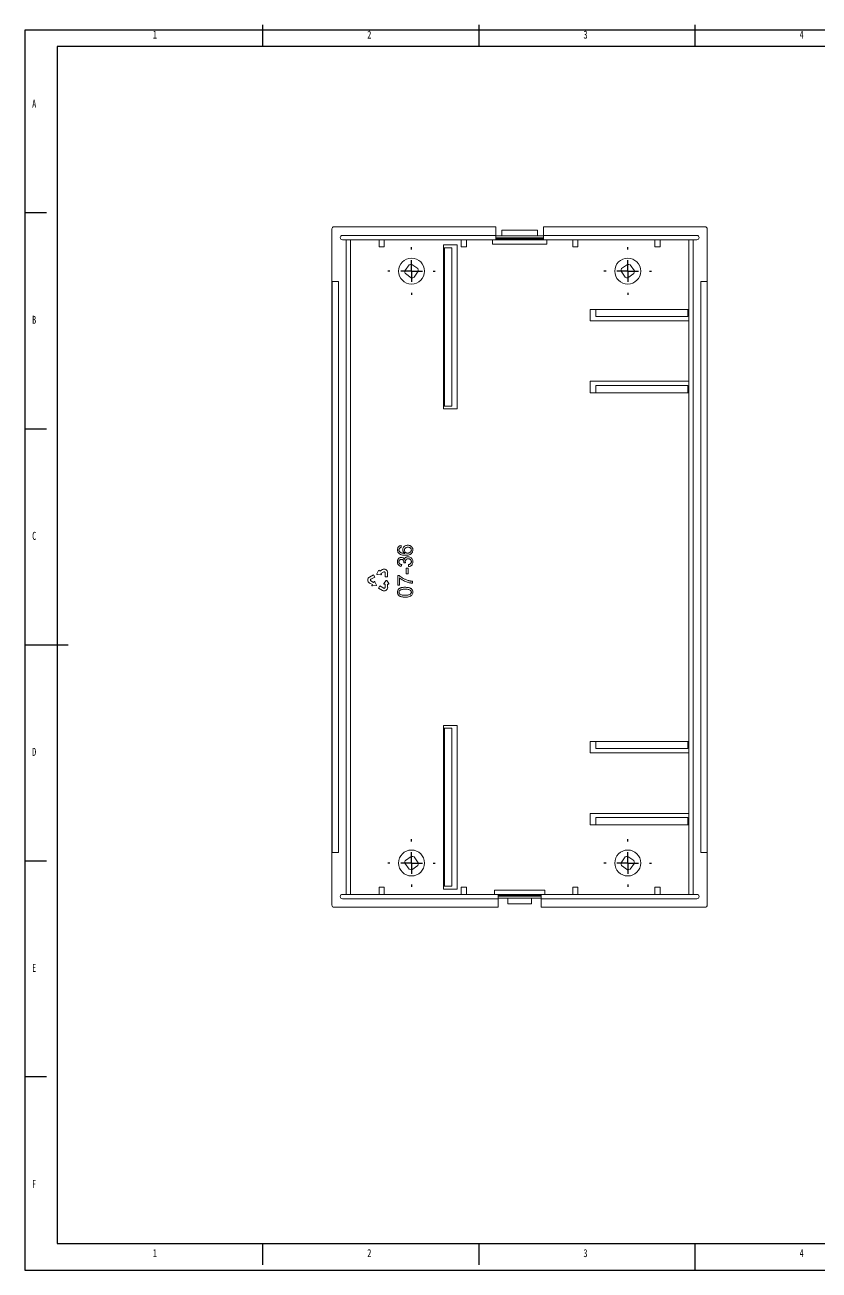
# Model space of a CAD drawing. Header units: millimetres. Extents: x 5 to 415, y 4 to 292.
# Drawn here: x 5 to 188.7, y 3.8 to 292 of the extents above; entities that cross this region are included whole.
import ezdxf

# ---------------------------------------------------------------- set-up
doc = ezdxf.new("R2010")
doc.units = ezdxf.units.MM
doc.layers.get('0').update_dxf_attribs({"linetype": 'CONTINUOUS'})
doc.styles.add('SLDTEXTSTYLE0', font='TXT', dxfattribs={"width": 0.75})

# ---------------------------------------------------------------- blocks, each defined once
blk = doc.blocks.new('SW_CENTERMARKSYMBOL_0')
at = {"color": 0, "linetype": 'Continuous'}
for p, q in [((0, 5), (0, 5.5)), ((-5, 0), (-5.5, 0)), ((0, 0), (-2.5, 0)), ((0, 0), (0, 2.5)), ((0, 0), (0, -2.5)), ((0, 0), (2.5, 0)), ((5, 0), (5.5, 0)), ((0, -5), (0, -5.5))]:
    blk.add_line(p, q, dxfattribs=at)
blk = doc.blocks.new('SW_CENTERMARKSYMBOL_1')
at = {"color": 0, "linetype": 'Continuous'}
for p, q in [((0, 5), (0, 5.5)), ((-5, 0), (-5.5, 0)), ((0, 0), (-2.5, 0)), ((0, 0), (0, 2.5)), ((0, 0), (0, -2.5)), ((0, 0), (2.5, 0)), ((5, 0), (5.5, 0)), ((0, -5), (0, -5.5))]:
    blk.add_line(p, q, dxfattribs=at)
blk = doc.blocks.new('SW_CENTERMARKSYMBOL_2')
at = {"color": 0, "linetype": 'Continuous'}
for p, q in [((0, 5), (0, 5.5)), ((-5, 0), (-5.5, 0)), ((0, 0), (-2.5, 0)), ((0, 0), (0, 2.5)), ((0, 0), (0, -2.5)), ((0, 0), (2.5, 0)), ((5, 0), (5.5, 0)), ((0, -5), (0, -5.5))]:
    blk.add_line(p, q, dxfattribs=at)
blk = doc.blocks.new('SW_CENTERMARKSYMBOL_3')
at = {"color": 0, "linetype": 'Continuous'}
for p, q in [((0, 5), (0, 5.5)), ((-5, 0), (-5.5, 0)), ((0, 0), (-2.5, 0)), ((0, 0), (0, 2.5)), ((0, 0), (0, -2.5)), ((0, 0), (2.5, 0)), ((5, 0), (5.5, 0)), ((0, -5), (0, -5.5))]:
    blk.add_line(p, q, dxfattribs=at)

msp = doc.modelspace()

# ---------------------------------------------------------------- linework, layer by layer
at = {"color": 7, "linetype": 'Continuous'}
for p, q in [((60, 287), (60, 292)), ((110, 292), (110, 287)), ((160, 287), (160, 292)), ((415, 290.81), (5, 290.81)), ((5, 290.81), (5, 3.81)), ((410, 287), (12.45, 287)), ((12.45, 287), (12.45, 10)), ((10, 248.5), (5, 248.5)), ((5, 198.5), (10, 198.5)), ((5, 148.5), (15, 148.5)), ((5, 98.5), (10, 98.5)), ((10, 48.5), (5, 48.5)), ((12.45, 10), (284.93, 10)), ((60, 5), (60, 10)), ((110, 10), (110, 5)), ((160, 3.81), (160, 10)), ((5, 3.81), (415, 3.81))]:
    msp.add_line(p, q, dxfattribs=at)
at = {"color": 7, "linetype": 'Continuous', "lineweight": 15}
for p, q in [((76.51, 245.27), (113.91, 245.27)), ((113.91, 243.27), (113.91, 245.27)), ((124.91, 245.27), (162.31, 245.27)), ((124.91, 245.27), (124.91, 243.27)), ((76.01, 232.62), (76.01, 244.77)), ((113.91, 243.27), (78.41, 243.27)), ((78.41, 242.27), (113.91, 242.27)), ((79.31, 242.27), (79.31, 90.77)), ((80.31, 242.27), (80.31, 90.77)), ((86.91, 240.62), (86.91, 242.27)), ((88.11, 240.62), (88.11, 242.27)), ((105.91, 242.27), (105.91, 240.62)), ((107.11, 242.27), (107.11, 240.62)), ((113.11, 241.27), (113.11, 242.27)), ((113.91, 243.17), (113.91, 243.27)), ((113.91, 243.17), (124.91, 243.17)), ((113.91, 242.72), (113.91, 243.17)), ((124.91, 242.72), (113.91, 242.72)), ((113.91, 242.72), (113.91, 242.53)), ((124.91, 242.53), (113.91, 242.53)), ((113.91, 242.47), (113.91, 242.53)), ((124.91, 242.47), (113.91, 242.47)), ((113.91, 242.47), (113.91, 242.27)), ((113.91, 242.27), (124.91, 242.27)), ((115.26, 244.47), (123.56, 244.47)), ((115.26, 243.17), (115.26, 244.47)), ((123.56, 244.47), (123.56, 243.17)), ((160.41, 243.27), (124.91, 243.27)), ((124.91, 243.27), (124.91, 243.17)), ((124.91, 243.17), (124.91, 242.72)), ((124.91, 242.53), (124.91, 242.72)), ((124.91, 242.47), (124.91, 242.53)), ((124.91, 242.47), (124.91, 242.27)), ((124.91, 242.27), (160.41, 242.27)), ((125.71, 242.27), (125.71, 241.27)), ((131.71, 242.27), (131.71, 240.62)), ((132.91, 240.62), (132.91, 242.27)), ((150.71, 240.62), (150.71, 242.27)), ((151.91, 240.62), (151.91, 242.27)), ((158.51, 90.77), (158.51, 242.27)), ((159.51, 90.77), (159.51, 242.27)), ((162.81, 244.77), (162.81, 232.62)), ((86.91, 240.62), (88.11, 240.62)), ((104.96, 241.07), (101.81, 241.07)), ((101.81, 241.07), (101.81, 203.17)), ((102.01, 240.37), (101.81, 240.37)), ((102.01, 203.77), (102.01, 240.37)), ((103.71, 240.37), (102.01, 240.37)), ((103.71, 203.77), (103.71, 240.37)), ((104.96, 203.17), (104.96, 241.07)), ((107.11, 240.62), (105.91, 240.62)), ((113.11, 241.27), (125.71, 241.27)), ((131.71, 240.62), (132.91, 240.62)), ((150.71, 240.62), (151.91, 240.62)), ((93.83, 236.46), (92.86, 235.08)), ((95.85, 235.6), (94.47, 236.57)), ((144.36, 236.57), (142.97, 235.6)), ((145.96, 235.08), (144.99, 236.46)), ((92.98, 234.44), (94.36, 233.47)), ((94.99, 233.59), (95.96, 234.97)), ((142.86, 234.97), (143.83, 233.59)), ((144.47, 233.47), (145.85, 234.44)), ((76.01, 232.62), (76.06, 232.59)), ((77.51, 232.62), (76.01, 232.62)), ((76.01, 100.42), (76.01, 232.62)), ((77.51, 232.59), (76.06, 232.59)), ((76.06, 232.59), (76.06, 100.45)), ((77.51, 232.62), (77.51, 232.59)), ((77.51, 232.59), (77.51, 100.45)), ((162.81, 232.62), (161.31, 232.62)), ((161.31, 232.59), (161.31, 232.62)), ((161.31, 232.59), (162.76, 232.59)), ((161.31, 100.45), (161.31, 232.59)), ((162.76, 232.59), (162.81, 232.62)), ((162.76, 100.45), (162.76, 232.59)), ((162.81, 232.62), (162.81, 100.42)), ((135.71, 226.17), (135.71, 223.52)), ((158.51, 226.17), (135.71, 226.17)), ((137.03, 226.17), (137.03, 224.52)), ((158.32, 226.17), (158.32, 224.52)), ((135.71, 223.52), (158.51, 223.52)), ((137.03, 224.52), (158.32, 224.52)), ((158.51, 209.52), (135.71, 209.52)), ((135.71, 209.52), (135.71, 206.87)), ((158.32, 208.52), (137.03, 208.52)), ((137.03, 208.52), (137.03, 206.87)), ((158.32, 206.87), (158.32, 208.52)), ((135.71, 206.87), (158.51, 206.87)), ((101.81, 203.77), (102.01, 203.77)), ((101.81, 203.17), (104.96, 203.17)), ((103.71, 203.77), (102.01, 203.77)), ((92.02, 171.5), (92.05, 171.07)), ((93, 167.47), (92.63, 167.52)), ((85.59, 164.72), (84.71, 164.22)), ((85.89, 164.21), (85.59, 164.72)), ((86.79, 165.71), (86.42, 164.95)), ((86.5, 164.81), (87.34, 164.75)), ((86.97, 165.72), (87.05, 165.57)), ((87.69, 165.94), (87.05, 165.57)), ((87.35, 165.05), (87.99, 165.42)), ((87.44, 164.9), (87.35, 165.05)), ((88.29, 165.24), (88.29, 164.23)), ((88.89, 164.23), (88.89, 165.24)), ((91.21, 164.57), (91.54, 164.57)), ((91.21, 162.3), (91.21, 164.57)), ((92.13, 167.1), (92.05, 166.67)), ((93.18, 164.95), (93.18, 166.27)), ((93.18, 166.27), (93.61, 166.27)), ((93.61, 164.95), (93.18, 164.95)), ((93.61, 166.27), (93.61, 164.95)), ((93.74, 166.62), (93.68, 167.05)), ((84.71, 162.83), (85.35, 162.46)), ((85.01, 163.7), (85.89, 164.21)), ((85.65, 162.98), (85.01, 163.35)), ((85.35, 162.46), (85.27, 162.31)), ((85.36, 162.16), (86.2, 162.22)), ((85.74, 163.13), (85.65, 162.98)), ((86.28, 162.36), (85.91, 163.12)), ((87.11, 162.14), (86.81, 161.62)), ((86.81, 161.62), (87.69, 161.11)), ((87.99, 161.63), (87.11, 162.14)), ((88.51, 163.4), (88.04, 162.7)), ((88.12, 162.54), (88.29, 162.54)), ((88.29, 164.23), (88.89, 164.23)), ((88.29, 162.54), (88.29, 161.8)), ((89.15, 162.7), (88.68, 163.4)), ((88.89, 162.54), (89.06, 162.54)), ((88.89, 161.8), (88.89, 162.54)), ((91.62, 162.3), (91.21, 162.3)), ((91.62, 164.02), (91.62, 162.3)), ((94.66, 163.23), (94.66, 162.79)), ((101.81, 129.87), (101.81, 91.97)), ((104.96, 129.87), (101.81, 129.87)), ((104.96, 91.97), (104.96, 129.87)), ((101.81, 129.27), (102.01, 129.27)), ((102.01, 92.67), (102.01, 129.27)), ((102.01, 129.27), (103.71, 129.27)), ((103.71, 129.27), (103.71, 92.67)), ((158.51, 126.17), (135.71, 126.17)), ((135.71, 126.17), (135.71, 123.52)), ((137.03, 126.17), (137.03, 124.52)), ((137.03, 124.52), (158.32, 124.52)), ((158.32, 126.17), (158.32, 124.52)), ((135.71, 123.52), (158.51, 123.52)), ((135.71, 109.52), (135.71, 106.87)), ((158.51, 109.52), (135.71, 109.52)), ((135.71, 106.87), (158.51, 106.87)), ((158.32, 108.52), (137.03, 108.52)), ((137.03, 108.52), (137.03, 106.87)), ((158.32, 106.87), (158.32, 108.52)), ((76.06, 100.45), (76.01, 100.42)), ((76.01, 100.42), (77.51, 100.42)), ((76.01, 88.27), (76.01, 100.42)), ((76.06, 100.45), (77.51, 100.45)), ((77.51, 100.45), (77.51, 100.42)), ((94.36, 99.57), (92.98, 98.6)), ((95.96, 98.08), (94.99, 99.46)), ((143.83, 99.46), (142.86, 98.08)), ((145.85, 98.6), (144.47, 99.57)), ((161.31, 100.45), (162.76, 100.45)), ((161.31, 100.42), (161.31, 100.45)), ((161.31, 100.42), (162.81, 100.42)), ((162.81, 100.42), (162.76, 100.45)), ((162.81, 100.42), (162.81, 88.27)), ((92.86, 97.97), (93.83, 96.59)), ((94.47, 96.47), (95.85, 97.44)), ((142.97, 97.44), (144.36, 96.47)), ((144.99, 96.59), (145.96, 97.97)), ((88.11, 92.42), (86.91, 92.42)), ((86.91, 92.42), (86.91, 90.77)), ((88.11, 90.77), (88.11, 92.42)), ((101.81, 92.67), (102.01, 92.67)), ((102.01, 92.67), (103.71, 92.67)), ((105.91, 90.77), (105.91, 92.42)), ((105.91, 92.42), (107.11, 92.42)), ((107.11, 92.42), (107.11, 90.77)), ((132.91, 92.42), (131.71, 92.42)), ((131.71, 92.42), (131.71, 90.77)), ((132.91, 92.42), (132.91, 90.77)), ((151.91, 92.42), (150.71, 92.42)), ((150.71, 92.42), (150.71, 90.77)), ((151.91, 90.77), (151.91, 92.42)), ((114.41, 90.77), (78.41, 90.77)), ((78.41, 89.77), (114.41, 89.77)), ((101.81, 91.97), (104.96, 91.97)), ((113.61, 90.77), (113.61, 91.77)), ((125.21, 91.77), (113.61, 91.77)), ((124.41, 90.77), (114.41, 90.77)), ((114.41, 90.57), (114.41, 90.77)), ((114.41, 90.57), (124.41, 90.57)), ((114.41, 90.57), (114.41, 90.52)), ((114.41, 90.52), (124.41, 90.52)), ((114.41, 90.52), (114.41, 90.33)), ((124.41, 90.33), (114.41, 90.33)), ((114.41, 90.33), (114.41, 89.87)), ((114.41, 89.87), (124.41, 89.87)), ((114.41, 89.77), (114.41, 89.87)), ((114.41, 87.77), (114.41, 89.77)), ((116.66, 89.87), (116.66, 88.57)), ((122.16, 89.87), (122.16, 88.57)), ((124.41, 90.57), (124.41, 90.77)), ((160.41, 90.77), (124.41, 90.77)), ((124.41, 90.57), (124.41, 90.52)), ((124.41, 90.33), (124.41, 90.52)), ((124.41, 89.87), (124.41, 90.33)), ((124.41, 89.87), (124.41, 89.77)), ((124.41, 89.77), (160.41, 89.77)), ((124.41, 89.77), (124.41, 87.77)), ((125.21, 90.77), (125.21, 91.77)), ((114.41, 87.77), (76.51, 87.77)), ((116.66, 88.57), (122.16, 88.57)), ((162.31, 87.77), (124.41, 87.77))]:
    msp.add_line(p, q, dxfattribs=at)
for centre in [(94.41, 235.02), (144.41, 235.02), (94.41, 98.02), (144.41, 98.02)]:
    msp.add_circle(centre, 3, dxfattribs=at)
for centre, radius, start, end in [((78.41, 242.77), 0.5, 90, 270), ((160.41, 242.77), 0.5, 270, 90), ((94.41, 235.02), 1.55, 87.9959, 112.0041), ((144.41, 235.02), 1.55, 67.9959, 92.0041), ((94.41, 235.02), 1.55, 177.9959, 202.0041), ((94.41, 235.02), 1.55, 267.9959, 292.0041), ((94.41, 235.02), 1.55, 357.9959, 22.0041), ((144.41, 235.02), 1.55, 157.9959, 182.0041), ((144.41, 235.02), 1.55, 247.9959, 272.0041), ((144.41, 235.02), 1.55, 337.9959, 2.0041), ((86.51, 164.91), 0.1, 153.9061, 266.0939), ((86.88, 165.67), 0.1, 30, 153.9061), ((87.35, 164.85), 0.1, 266.0939, 30), ((88.09, 165.24), 0.803, 0, 120), ((88.09, 165.24), 0.203, 0, 120), ((85.11, 163.52), 0.803, 120, 240), ((85.11, 163.52), 0.203, 120, 240), ((85.35, 162.26), 0.1, 150, 273.9061), ((85.82, 163.08), 0.1, 26.0939, 150), ((86.19, 162.32), 0.1, 273.9061, 26.0939), ((88.09, 161.8), 0.803, 240, 0), ((88.09, 161.8), 0.203, 240, 0), ((88.12, 162.64), 0.1, 146.0939, 270), ((88.59, 163.34), 0.1, 33.9061, 146.0939), ((89.06, 162.64), 0.1, 270, 33.9061), ((94.41, 98.02), 1.55, 157.9959, 182.0041), ((94.41, 98.02), 1.55, 67.9959, 92.0041), ((94.41, 98.02), 1.55, 337.9959, 2.0041), ((144.41, 98.02), 1.55, 177.9959, 202.0041), ((144.41, 98.02), 1.55, 87.9959, 112.0041), ((144.41, 98.02), 1.55, 357.9959, 22.0041), ((94.41, 98.02), 1.55, 247.9959, 272.0041), ((144.41, 98.02), 1.55, 267.9959, 292.0041), ((78.41, 90.27), 0.5, 90, 270), ((160.41, 90.27), 0.5, 270, 90)]:
    msp.add_arc(centre, radius, start, end, dxfattribs=at)
for centre, major_axis in [((76.51, 244.77), (0.354, -0.354)), ((162.31, 244.77), (-0.354, -0.354)), ((76.51, 88.27), (0.354, 0.354)), ((162.31, 88.27), (-0.354, 0.354))]:
    msp.add_ellipse(centre, major_axis=major_axis, ratio=0.999924, start_param=2.356233, end_param=3.926953, dxfattribs=at)
for points, knots in [([(91.15, 170.51), (91.15, 170.57), (91.16, 170.76), (91.24, 171), (91.34, 171.14), (91.38, 171.18)], [0, 0, 0, 0, 0.284392, 0.753076, 1, 1, 1, 1]), ([(91.55, 169.63), (91.48, 169.68), (91.34, 169.82), (91.19, 170.1), (91.15, 170.35), (91.15, 170.49), (91.15, 170.51)], [0, 0, 0, 0, 0.256577, 0.597562, 0.939757, 1, 1, 1, 1]), ([(91.38, 171.18), (91.43, 171.23), (91.55, 171.35), (91.78, 171.46), (91.95, 171.49), (92.02, 171.5)], [0, 0, 0, 0, 0.284943, 0.712663, 1, 1, 1, 1]), ([(91.5, 170.48), (91.5, 170.52), (91.51, 170.63), (91.57, 170.78), (91.65, 170.87), (91.68, 170.91)], [0, 0, 0, 0, 0.266187, 0.65599, 1, 1, 1, 1]), ([(91.61, 170.12), (91.6, 170.15), (91.56, 170.2), (91.51, 170.32), (91.5, 170.42), (91.5, 170.48)], [0, 0, 0, 0, 0.268215, 0.517392, 1, 1, 1, 1]), ([(92.05, 169.8), (92, 169.82), (91.91, 169.86), (91.75, 169.96), (91.67, 170.06), (91.61, 170.12)], [0, 0, 0, 0, 0.283079, 0.566588, 1, 1, 1, 1]), ([(92.05, 171.07), (92.01, 171.06), (91.92, 171.04), (91.8, 170.99), (91.72, 170.94), (91.68, 170.91)], [0, 0, 0, 0, 0.321446, 0.65457, 1, 1, 1, 1]), ([(92.71, 171.26), (92.66, 171.21), (92.53, 171.07), (92.41, 170.82), (92.4, 170.62), (92.39, 170.53)], [0, 0, 0, 0, 0.268855, 0.66151, 1, 1, 1, 1]), ([(92.39, 170.53), (92.39, 170.49), (92.4, 170.4), (92.43, 170.24), (92.47, 170.13), (92.51, 170.06)], [0, 0, 0, 0, 0.258783, 0.517406, 1, 1, 1, 1]), ([(92.51, 170.06), (92.53, 170.02), (92.58, 169.93), (92.69, 169.8), (92.79, 169.72), (92.86, 169.68)], [0, 0, 0, 0, 0.271803, 0.543098, 1, 1, 1, 1]), ([(93.52, 171.56), (93.44, 171.56), (93.23, 171.55), (92.94, 171.45), (92.77, 171.31), (92.71, 171.26)], [0, 0, 0, 0, 0.282774, 0.717779, 1, 1, 1, 1]), ([(92.77, 170.44), (92.77, 170.49), (92.78, 170.61), (92.85, 170.79), (92.94, 170.88), (92.98, 170.93)], [0, 0, 0, 0, 0.271231, 0.656874, 1, 1, 1, 1]), ([(92.98, 169.95), (92.95, 169.98), (92.86, 170.07), (92.78, 170.24), (92.77, 170.38), (92.77, 170.44)], [0, 0, 0, 0, 0.266715, 0.661712, 1, 1, 1, 1]), ([(92.98, 170.93), (93.03, 170.97), (93.15, 171.06), (93.35, 171.11), (93.49, 171.12), (93.55, 171.12)], [0, 0, 0, 0, 0.298327, 0.716421, 1, 1, 1, 1]), ([(94.14, 171.42), (94.09, 171.44), (93.99, 171.49), (93.78, 171.55), (93.63, 171.56), (93.52, 171.56)], [0, 0, 0, 0, 0.261079, 0.521794, 1, 1, 1, 1]), ([(93.55, 171.12), (93.61, 171.12), (93.78, 171.11), (93.99, 171.05), (94.11, 170.96), (94.15, 170.93)], [0, 0, 0, 0, 0.294374, 0.773845, 1, 1, 1, 1]), ([(94.26, 170.1), (94.24, 170.07), (94.2, 170.01), (94.1, 169.92), (94.01, 169.87), (93.95, 169.84)], [0, 0, 0, 0, 0.273736, 0.542195, 1, 1, 1, 1]), ([(94.57, 171.03), (94.54, 171.07), (94.48, 171.16), (94.34, 171.3), (94.22, 171.37), (94.14, 171.42)], [0, 0, 0, 0, 0.269826, 0.539235, 1, 1, 1, 1]), ([(94.15, 170.93), (94.18, 170.89), (94.26, 170.81), (94.35, 170.65), (94.36, 170.52), (94.37, 170.46)], [0, 0, 0, 0, 0.271335, 0.651596, 1, 1, 1, 1]), ([(94.37, 170.46), (94.37, 170.43), (94.36, 170.36), (94.33, 170.24), (94.29, 170.15), (94.26, 170.1)], [0, 0, 0, 0, 0.267439, 0.534662, 1, 1, 1, 1]), ([(94.33, 169.59), (94.39, 169.65), (94.54, 169.79), (94.69, 170.1), (94.71, 170.34), (94.72, 170.47)], [0, 0, 0, 0, 0.265599, 0.624545, 1, 1, 1, 1]), ([(94.72, 170.47), (94.72, 170.52), (94.72, 170.62), (94.68, 170.82), (94.61, 170.95), (94.57, 171.03)], [0, 0, 0, 0, 0.268854, 0.537836, 1, 1, 1, 1]), ([(91.15, 167.72), (91.15, 167.77), (91.15, 167.86), (91.18, 168.04), (91.24, 168.17), (91.27, 168.25)], [0, 0, 0, 0, 0.262723, 0.525692, 1, 1, 1, 1]), ([(91.38, 167.03), (91.34, 167.08), (91.23, 167.23), (91.16, 167.47), (91.15, 167.65), (91.15, 167.72)], [0, 0, 0, 0, 0.279567, 0.722954, 1, 1, 1, 1]), ([(91.27, 168.25), (91.29, 168.29), (91.34, 168.37), (91.44, 168.5), (91.54, 168.57), (91.61, 168.62)], [0, 0, 0, 0, 0.269764, 0.539853, 1, 1, 1, 1]), ([(91.65, 168.14), (91.63, 168.11), (91.56, 168.03), (91.51, 167.89), (91.5, 167.78), (91.5, 167.73)], [0, 0, 0, 0, 0.28169, 0.684256, 1, 1, 1, 1]), ([(91.5, 167.73), (91.5, 167.69), (91.51, 167.58), (91.56, 167.43), (91.63, 167.35), (91.66, 167.31)], [0, 0, 0, 0, 0.276413, 0.708955, 1, 1, 1, 1]), ([(93.02, 169.25), (92.85, 169.25), (92.54, 169.26), (92.07, 169.35), (91.74, 169.48), (91.58, 169.6), (91.55, 169.63)], [0, 0, 0, 0, 0.328022, 0.608531, 0.932533, 1, 1, 1, 1]), ([(91.61, 168.62), (91.64, 168.64), (91.71, 168.68), (91.86, 168.73), (91.98, 168.74), (92.06, 168.75)], [0, 0, 0, 0, 0.262007, 0.524589, 1, 1, 1, 1]), ([(92.05, 168.3), (92.01, 168.3), (91.91, 168.3), (91.77, 168.24), (91.69, 168.17), (91.65, 168.14)], [0, 0, 0, 0, 0.273275, 0.675449, 1, 1, 1, 1]), ([(91.66, 167.31), (91.7, 167.28), (91.81, 167.18), (91.98, 167.12), (92.1, 167.1), (92.13, 167.1)], [0, 0, 0, 0, 0.306095, 0.80223, 1, 1, 1, 1]), ([(92.86, 169.68), (92.77, 169.68), (92.59, 169.69), (92.31, 169.71), (92.14, 169.77), (92.05, 169.8)], [0, 0, 0, 0, 0.320161, 0.657161, 1, 1, 1, 1]), ([(92.49, 168.08), (92.46, 168.13), (92.39, 168.21), (92.23, 168.29), (92.11, 168.3), (92.05, 168.3)], [0, 0, 0, 0, 0.304029, 0.609202, 1, 1, 1, 1]), ([(92.06, 168.75), (92.09, 168.74), (92.17, 168.74), (92.31, 168.71), (92.41, 168.66), (92.47, 168.62)], [0, 0, 0, 0, 0.261644, 0.523641, 1, 1, 1, 1]), ([(92.47, 168.62), (92.51, 168.6), (92.58, 168.55), (92.68, 168.43), (92.73, 168.32), (92.77, 168.26)], [0, 0, 0, 0, 0.279799, 0.558128, 1, 1, 1, 1]), ([(92.63, 167.59), (92.63, 167.64), (92.63, 167.73), (92.59, 167.9), (92.53, 168.01), (92.49, 168.08)], [0, 0, 0, 0, 0.263372, 0.526791, 1, 1, 1, 1]), ([(92.63, 167.52), (92.63, 167.53), (92.63, 167.54), (92.63, 167.57), (92.63, 167.58), (92.63, 167.59)], [0, 0, 0, 0, 0.31858, 0.658677, 1, 1, 1, 1]), ([(92.77, 168.26), (92.78, 168.31), (92.82, 168.46), (92.92, 168.63), (93.03, 168.72), (93.06, 168.75)], [0, 0, 0, 0, 0.276763, 0.761621, 1, 1, 1, 1]), ([(93.15, 168.27), (93.12, 168.23), (93.04, 168.14), (92.97, 167.97), (92.96, 167.84), (92.96, 167.78)], [0, 0, 0, 0, 0.277137, 0.672276, 1, 1, 1, 1]), ([(92.96, 167.78), (92.96, 167.74), (92.96, 167.68), (92.98, 167.58), (93, 167.51), (93, 167.47)], [0, 0, 0, 0, 0.305454, 0.610936, 1, 1, 1, 1]), ([(93.53, 169.74), (93.47, 169.75), (93.33, 169.75), (93.13, 169.82), (93.02, 169.91), (92.98, 169.95)], [0, 0, 0, 0, 0.28523, 0.715651, 1, 1, 1, 1]), ([(93.02, 169.25), (93.18, 169.25), (93.45, 169.26), (93.88, 169.34), (94.17, 169.46), (94.31, 169.58), (94.33, 169.59)], [0, 0, 0, 0, 0.332227, 0.602737, 0.954934, 1, 1, 1, 1]), ([(93.06, 168.75), (93.11, 168.78), (93.24, 168.86), (93.44, 168.91), (93.58, 168.92), (93.63, 168.92)], [0, 0, 0, 0, 0.284084, 0.770178, 1, 1, 1, 1]), ([(93.64, 168.46), (93.59, 168.46), (93.46, 168.45), (93.29, 168.39), (93.19, 168.3), (93.15, 168.27)], [0, 0, 0, 0, 0.276094, 0.691143, 1, 1, 1, 1]), ([(93.95, 169.84), (93.92, 169.82), (93.85, 169.79), (93.71, 169.75), (93.6, 169.75), (93.53, 169.74)], [0, 0, 0, 0, 0.255005, 0.509832, 1, 1, 1, 1]), ([(93.63, 168.92), (93.71, 168.91), (93.9, 168.9), (94.17, 168.79), (94.33, 168.65), (94.41, 168.58)], [0, 0, 0, 0, 0.268185, 0.65619, 1, 1, 1, 1]), ([(94.16, 168.25), (94.12, 168.29), (94.02, 168.37), (93.84, 168.45), (93.7, 168.46), (93.64, 168.46)], [0, 0, 0, 0, 0.271739, 0.67053, 1, 1, 1, 1]), ([(93.68, 167.05), (93.74, 167.07), (93.86, 167.1), (94.04, 167.17), (94.15, 167.26), (94.21, 167.31)], [0, 0, 0, 0, 0.315487, 0.609258, 1, 1, 1, 1]), ([(94.37, 167.74), (94.37, 167.79), (94.36, 167.92), (94.29, 168.1), (94.2, 168.21), (94.16, 168.25)], [0, 0, 0, 0, 0.267525, 0.671588, 1, 1, 1, 1]), ([(94.21, 167.31), (94.23, 167.34), (94.3, 167.43), (94.36, 167.58), (94.37, 167.69), (94.37, 167.74)], [0, 0, 0, 0, 0.27263, 0.693636, 1, 1, 1, 1]), ([(94.41, 168.58), (94.46, 168.52), (94.6, 168.35), (94.71, 168.06), (94.72, 167.83), (94.72, 167.74)], [0, 0, 0, 0, 0.277807, 0.68488, 1, 1, 1, 1]), ([(94.72, 167.74), (94.72, 167.66), (94.71, 167.46), (94.62, 167.19), (94.5, 167.03), (94.45, 166.97)], [0, 0, 0, 0, 0.278155, 0.731651, 1, 1, 1, 1]), ([(92.05, 166.67), (91.98, 166.68), (91.85, 166.71), (91.61, 166.82), (91.47, 166.94), (91.38, 167.03)], [0, 0, 0, 0, 0.284957, 0.532745, 1, 1, 1, 1]), ([(91.54, 164.57), (91.62, 164.49), (91.79, 164.35), (92.11, 164.12), (92.35, 163.99), (92.49, 163.91)], [0, 0, 0, 0, 0.291467, 0.582946, 1, 1, 1, 1]), ([(94.45, 166.97), (94.4, 166.92), (94.26, 166.79), (94.01, 166.67), (93.82, 166.64), (93.74, 166.62)], [0, 0, 0, 0, 0.273661, 0.693857, 1, 1, 1, 1]), ([(91.26, 161.19), (91.28, 161.23), (91.32, 161.3), (91.43, 161.42), (91.52, 161.49), (91.59, 161.54)], [0, 0, 0, 0, 0.261894, 0.523833, 1, 1, 1, 1]), ([(91.59, 161.54), (91.63, 161.57), (91.72, 161.62), (91.9, 161.7), (92.03, 161.74), (92.11, 161.76)], [0, 0, 0, 0, 0.28009, 0.561038, 1, 1, 1, 1]), ([(92.54, 163.4), (92.45, 163.45), (92.27, 163.55), (91.95, 163.75), (91.75, 163.91), (91.62, 164.02)], [0, 0, 0, 0, 0.278061, 0.55621, 1, 1, 1, 1]), ([(92.94, 161.4), (92.79, 161.39), (92.52, 161.39), (92.16, 161.34), (91.91, 161.27), (91.81, 161.21), (91.79, 161.19)], [0, 0, 0, 0, 0.366986, 0.676337, 0.943786, 1, 1, 1, 1]), ([(92.11, 161.76), (92.19, 161.78), (92.37, 161.81), (92.65, 161.83), (92.84, 161.84), (92.94, 161.84)], [0, 0, 0, 0, 0.313351, 0.655815, 1, 1, 1, 1]), ([(92.49, 163.91), (92.59, 163.85), (92.78, 163.75), (93.18, 163.57), (93.5, 163.46), (93.7, 163.4)], [0, 0, 0, 0, 0.256189, 0.512549, 1, 1, 1, 1]), ([(93.66, 162.95), (93.56, 162.98), (93.37, 163.04), (92.99, 163.18), (92.71, 163.31), (92.54, 163.4)], [0, 0, 0, 0, 0.253785, 0.507568, 1, 1, 1, 1]), ([(92.94, 161.84), (93.04, 161.83), (93.24, 161.83), (93.58, 161.8), (93.8, 161.74), (93.93, 161.71)], [0, 0, 0, 0, 0.306614, 0.61319, 1, 1, 1, 1]), ([(94.08, 161.19), (93.98, 161.24), (93.77, 161.34), (93.38, 161.38), (93.1, 161.39), (92.94, 161.4)], [0, 0, 0, 0, 0.293674, 0.580774, 1, 1, 1, 1]), ([(94.66, 162.79), (94.56, 162.8), (94.36, 162.81), (94.03, 162.87), (93.8, 162.92), (93.66, 162.95)], [0, 0, 0, 0, 0.298845, 0.597381, 1, 1, 1, 1]), ([(93.7, 163.4), (93.78, 163.38), (93.95, 163.33), (94.27, 163.27), (94.51, 163.25), (94.66, 163.23)], [0, 0, 0, 0, 0.268387, 0.536036, 1, 1, 1, 1]), ([(93.93, 161.71), (93.99, 161.69), (94.12, 161.64), (94.33, 161.53), (94.44, 161.41), (94.51, 161.33)], [0, 0, 0, 0, 0.284314, 0.569802, 1, 1, 1, 1]), ([(91.15, 160.7), (91.15, 160.74), (91.15, 160.84), (91.18, 161.01), (91.23, 161.12), (91.26, 161.19)], [0, 0, 0, 0, 0.276579, 0.553312, 1, 1, 1, 1]), ([(91.35, 160.06), (91.31, 160.11), (91.22, 160.25), (91.16, 160.47), (91.15, 160.64), (91.15, 160.7)], [0, 0, 0, 0, 0.283579, 0.736349, 1, 1, 1, 1]), ([(91.94, 159.68), (91.87, 159.71), (91.75, 159.75), (91.54, 159.87), (91.42, 159.99), (91.35, 160.06)], [0, 0, 0, 0, 0.283286, 0.567322, 1, 1, 1, 1]), ([(91.79, 161.19), (91.71, 161.13), (91.59, 161.03), (91.51, 160.84), (91.51, 160.73), (91.5, 160.69)], [0, 0, 0, 0, 0.47561, 0.784254, 1, 1, 1, 1]), ([(91.5, 160.69), (91.51, 160.63), (91.52, 160.5), (91.61, 160.33), (91.71, 160.26), (91.75, 160.22)], [0, 0, 0, 0, 0.343207, 0.688124, 1, 1, 1, 1]), ([(91.75, 160.22), (91.87, 160.16), (92.09, 160.06), (92.5, 160.01), (92.78, 160), (92.94, 160)], [0, 0, 0, 0, 0.308146, 0.60976, 1, 1, 1, 1]), ([(92.94, 159.55), (92.83, 159.56), (92.63, 159.56), (92.29, 159.59), (92.06, 159.65), (91.94, 159.68)], [0, 0, 0, 0, 0.30712, 0.613786, 1, 1, 1, 1]), ([(92.94, 160), (93.08, 160), (93.35, 160), (93.71, 160.05), (93.96, 160.12), (94.07, 160.19), (94.08, 160.2)], [0, 0, 0, 0, 0.36633, 0.676231, 0.947521, 1, 1, 1, 1]), ([(94.36, 159.9), (94.21, 159.82), (93.94, 159.66), (93.45, 159.57), (93.12, 159.56), (92.94, 159.55)], [0, 0, 0, 0, 0.338748, 0.630137, 1, 1, 1, 1]), ([(94.37, 160.7), (94.36, 160.74), (94.36, 160.85), (94.28, 161.02), (94.17, 161.13), (94.09, 161.18), (94.08, 161.19)], [0, 0, 0, 0, 0.236034, 0.535112, 0.920672, 1, 1, 1, 1]), ([(94.08, 160.2), (94.16, 160.26), (94.28, 160.36), (94.36, 160.55), (94.37, 160.65), (94.37, 160.7)], [0, 0, 0, 0, 0.475207, 0.780185, 1, 1, 1, 1]), ([(94.72, 160.7), (94.72, 160.62), (94.71, 160.43), (94.61, 160.14), (94.44, 159.98), (94.36, 159.9)], [0, 0, 0, 0, 0.253012, 0.617384, 1, 1, 1, 1]), ([(94.51, 161.33), (94.55, 161.28), (94.65, 161.14), (94.71, 160.92), (94.72, 160.76), (94.72, 160.7)], [0, 0, 0, 0, 0.283934, 0.739214, 1, 1, 1, 1])]:
    msp.add_open_spline(points, degree=3, knots=knots, dxfattribs=at)

# ---------------------------------------------------------------- block references
at = {"color": 7, "linetype": 'Continuous'}
for name, p in [('SW_CENTERMARKSYMBOL_2', (94.41, 235.02)), ('SW_CENTERMARKSYMBOL_1', (144.41, 235.02)), ('SW_CENTERMARKSYMBOL_0', (94.41, 98.02)), ('SW_CENTERMARKSYMBOL_3', (144.41, 98.02))]:
    msp.add_blockref(name, p, dxfattribs=at)

# ---------------------------------------------------------------- texts
at = {"color": 7, "linetype": 'Continuous', "char_height": 1.85, "attachment_point": 1, "style": 'SLDTEXTSTYLE0'}
for s, insert in [('1', (34.58, 290.67)), ('2', (84.17, 290.67)), ('3', (134.17, 290.67)), ('4', (184.17, 290.67)), ('A', (6.67, 274.67)), ('B', (6.67, 224.67)), ('C', (6.67, 174.67)), ('D', (6.67, 124.67)), ('E', (6.67, 74.67)), ('F', (6.67, 24.67)), ('2', (84.17, 8.67)), ('1', (34.58, 8.67)), ('3', (134.17, 8.67)), ('4', (184.17, 8.67))]:
    msp.add_mtext(s, dxfattribs=dict(at, insert=insert))

doc.saveas('drawing.dxf')
